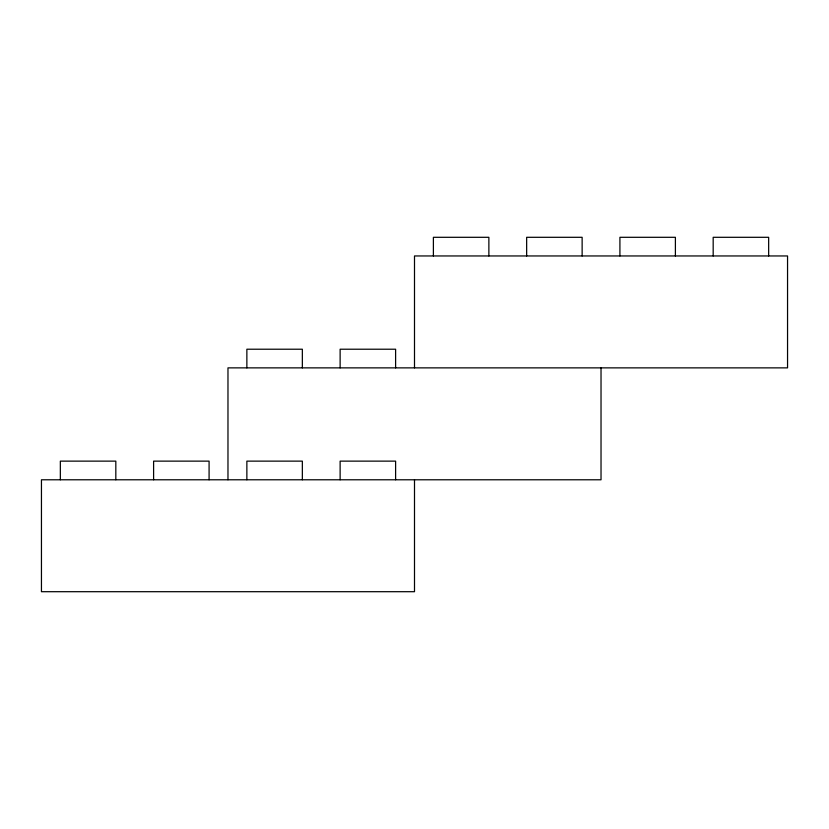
<?xml version="1.0" encoding="UTF-8"?>
<svg xmlns="http://www.w3.org/2000/svg" width="829" height="829" viewBox="0 0 829 829"><rect width="100%" height="100%" fill="white"/><g stroke="black" fill="none" stroke-linecap="round" stroke-linejoin="round"><path stroke-width="1.24" d="M768.659 255.954L768.659 237.301L713.178 237.301L713.178 255.954M675.397 255.954L675.397 237.301L619.916 237.301L619.916 255.954M601.025 367.869L601.025 479.784L41.45 479.784L41.45 591.699L414.5 591.699L414.5 479.784M582.134 255.954L582.134 237.301L526.653 237.301L526.653 255.954M488.872 255.954L488.872 237.301L433.391 237.301L433.391 255.954M414.5 367.869L414.5 255.954L787.55 255.954L787.55 367.869L227.975 367.869L227.975 479.784M395.609 367.869L395.609 349.216L340.128 349.216L340.128 367.869M395.609 479.784L395.609 461.131L340.128 461.131L340.128 479.784M302.347 367.869L302.347 349.216L246.866 349.216L246.866 367.869M302.347 479.784L302.347 461.131L246.866 461.131L246.866 479.784M209.084 479.784L209.084 461.131L153.603 461.131L153.603 479.784M115.822 479.784L115.822 461.131L60.341 461.131L60.341 479.784"/></g></svg>
